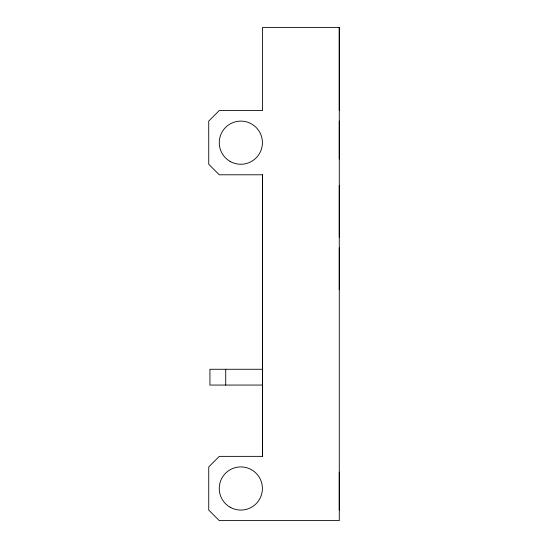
<?xml version="1.0" encoding="UTF-8"?>
<svg xmlns="http://www.w3.org/2000/svg" width="548" height="548" viewBox="0 0 548 548"><rect width="100%" height="100%" fill="white"/><g stroke="black" fill="none" stroke-linecap="round" stroke-linejoin="round"><path stroke-width="0.82" d="M339.274 27.4L339.274 520.6L219.255 520.6L208.733 510.072L208.747 466.91L219.275 456.374L262.581 456.368L262.581 174.791L219.275 174.791L208.74 164.263L208.726 121.094L219.255 110.573L262.581 110.573L262.581 27.4L339.274 27.4L339.274 110.573M339.274 510.065L339.274 472.164M339.274 289.789L339.274 247.881M339.274 237.14L339.274 185.32M339.274 158.995L339.274 121.094M262.581 369.27L209.939 369.277L209.939 385.066L262.581 385.059L262.581 174.791M262.581 385.333L262.581 456.374M225.728 369.27L225.735 385.066M230.037 507.181A21.584 21.584 0 0 0 262.41 488.487A21.584 21.584 0 0 0 230.037 469.8A21.584 21.584 0 0 0 230.037 507.181M230.037 161.372A21.584 21.584 0 0 0 262.417 142.679A21.584 21.584 0 0 0 230.044 123.992A21.584 21.584 0 0 0 230.037 161.372"/></g></svg>
